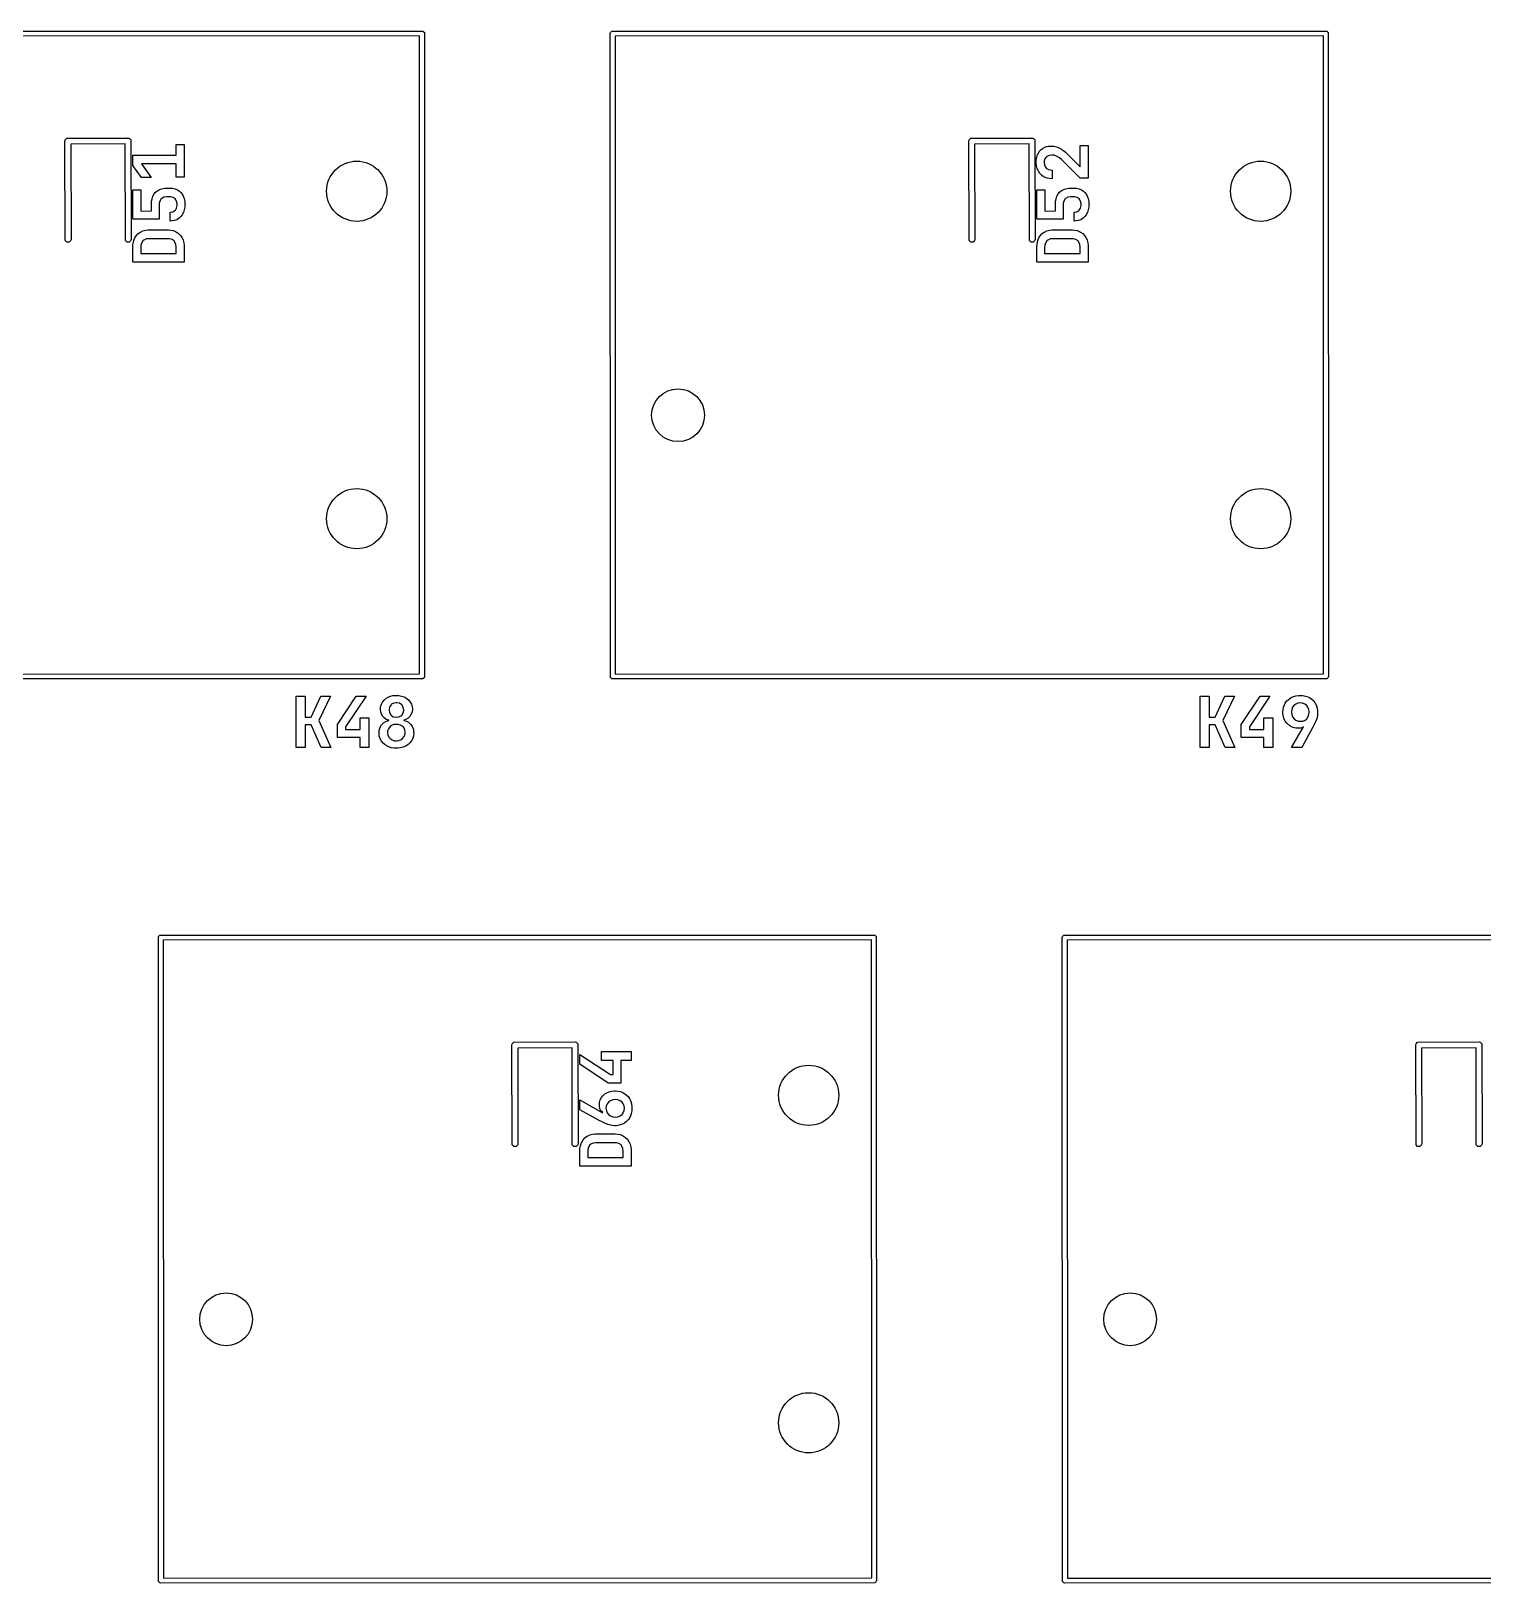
# Model space of a CAD drawing. Extents: x 0.7 to 11, y -6.1 to -1.6.
# Drawn here: x 5.103 to 6.241, y -5.065 to -3.848 of the extents above; entities that cross this region are included whole.
import ezdxf

# ---------------------------------------------------------------- set-up
doc = ezdxf.new("R2010")
doc.units = 0
doc.header["$MEASUREMENT"] = 0
doc.layers.add('BLACK', color=7, linetype='CONTINUOUS')

msp = doc.modelspace()

# ---------------------------------------------------------------- linework, layer by layer
at = {"layer": 'BLACK', "linetype": 'CONTINUOUS'}
for p, q in [((4.8496, -3.8486), (5.4094, -3.8484)), ((5.4075, -3.8522), (4.8522, -3.8524)), ((5.4076, -4.3524), (5.4075, -3.8522)), ((5.4094, -3.8484), (5.4102, -3.8486)), ((5.4102, -3.8486), (5.4113, -3.8496)), ((5.4113, -3.8496), (5.4114, -4.3543)), ((5.5571, -3.8504), (5.5572, -3.8496)), ((5.5572, -4.3551), (5.5571, -3.8504)), ((5.5572, -3.8496), (5.5583, -3.8486)), ((5.5583, -3.8486), (6.1181, -3.8484)), ((6.1161, -3.8522), (5.5609, -3.8524)), ((5.5609, -3.8524), (5.561, -4.3525)), ((6.1163, -4.3524), (6.1161, -3.8522)), ((6.1181, -3.8484), (6.1189, -3.8486)), ((6.1189, -3.8486), (6.1199, -3.8496)), ((6.1199, -3.8496), (6.1201, -4.3543)), ((5.1295, -3.9346), (5.1297, -3.9337)), ((5.1297, -4.0127), (5.1295, -3.9346)), ((5.1297, -3.9337), (5.131, -3.9325)), ((5.131, -3.9325), (5.1791, -3.9323)), ((5.1768, -3.9368), (5.1341, -3.937)), ((5.1341, -3.937), (5.1343, -4.0118)), ((5.177, -4.0127), (5.1768, -3.9368)), ((5.1791, -3.9323), (5.18, -3.9325)), ((5.18, -3.9325), (5.1813, -3.9337)), ((5.1813, -3.9337), (5.1815, -4.0118)), ((5.2168, -3.9457), (5.2168, -3.9373)), ((5.2168, -3.9373), (5.223, -3.9373)), ((5.223, -3.9373), (5.223, -3.9631)), ((5.8382, -3.9346), (5.8384, -3.9337)), ((5.8384, -4.0127), (5.8382, -3.9346)), ((5.8384, -3.9337), (5.8396, -3.9325)), ((5.8396, -3.9325), (5.8878, -3.9323)), ((5.8854, -3.9368), (5.8427, -3.937)), ((5.8427, -3.937), (5.8429, -4.0118)), ((5.8856, -4.0127), (5.8854, -3.9368)), ((5.8878, -3.9323), (5.8887, -3.9325)), ((5.8887, -3.9325), (5.89, -3.9337)), ((5.89, -3.9337), (5.8902, -4.0118)), ((5.8934, -3.9429), (5.8948, -3.9414)), ((5.8948, -3.9414), (5.8965, -3.9402)), ((5.8965, -3.9402), (5.8983, -3.9393)), ((5.8983, -3.9393), (5.9003, -3.9388)), ((5.9003, -3.9388), (5.9024, -3.9386)), ((5.9024, -3.9386), (5.9028, -3.9386)), ((5.9028, -3.9386), (5.9049, -3.9387)), ((5.9049, -3.9387), (5.9068, -3.9392)), ((5.9068, -3.9392), (5.9088, -3.9399)), ((5.9088, -3.9399), (5.909, -3.94)), ((5.909, -3.94), (5.9107, -3.941)), ((5.9107, -3.941), (5.9123, -3.9421)), ((5.9255, -3.955), (5.9255, -3.9381)), ((5.9255, -3.9381), (5.9317, -3.9381)), ((5.9317, -3.9381), (5.9317, -3.9637)), ((5.1828, -3.9539), (5.1828, -3.9457)), ((5.1828, -3.9457), (5.2168, -3.9457)), ((5.2168, -3.9526), (5.1895, -3.9526)), ((5.1895, -3.9526), (5.1972, -3.9632)), ((5.2168, -3.9631), (5.2168, -3.9526)), ((5.8909, -3.9512), (5.891, -3.9492)), ((5.8909, -3.9522), (5.8909, -3.9512)), ((5.8912, -3.9542), (5.8909, -3.9522)), ((5.891, -3.9492), (5.8914, -3.9472)), ((5.8914, -3.9472), (5.892, -3.9453)), ((5.892, -3.9453), (5.8924, -3.9446)), ((5.8924, -3.9446), (5.8934, -3.9429)), ((5.8976, -3.9488), (5.8971, -3.9508)), ((5.8971, -3.9508), (5.8971, -3.9514)), ((5.8971, -3.9514), (5.8974, -3.9534)), ((5.8974, -3.9534), (5.8983, -3.9552)), ((5.8988, -3.9472), (5.8976, -3.9488)), ((5.8993, -3.9467), (5.8988, -3.9472)), ((5.9011, -3.9459), (5.8993, -3.9467)), ((5.9031, -3.9456), (5.9011, -3.9459)), ((5.905, -3.9458), (5.9031, -3.9456)), ((5.9069, -3.9465), (5.905, -3.9458)), ((5.9075, -3.9468), (5.9069, -3.9465)), ((5.9091, -3.9478), (5.9075, -3.9468)), ((5.9107, -3.9492), (5.9091, -3.9478)), ((5.9255, -3.9637), (5.9107, -3.9492)), ((5.9123, -3.9421), (5.9139, -3.9435)), ((5.9139, -3.9435), (5.9154, -3.9449)), ((5.9154, -3.9449), (5.9255, -3.955)), ((5.1895, -3.9632), (5.1828, -3.9539)), ((5.1972, -3.9632), (5.1895, -3.9632)), ((5.223, -3.9631), (5.2168, -3.9631)), ((5.8916, -3.9561), (5.8912, -3.9542)), ((5.8925, -3.958), (5.8916, -3.9561)), ((5.8927, -3.9584), (5.8925, -3.958)), ((5.8938, -3.96), (5.8927, -3.9584)), ((5.8952, -3.9614), (5.8938, -3.96)), ((5.8968, -3.9626), (5.8952, -3.9614)), ((5.8976, -3.963), (5.8968, -3.9626)), ((5.8995, -3.9637), (5.8976, -3.963)), ((5.8983, -3.9552), (5.8988, -3.9558)), ((5.8988, -3.9558), (5.9006, -3.9569)), ((5.9014, -3.9641), (5.8995, -3.9637)), ((5.9006, -3.9569), (5.9025, -3.9573)), ((5.9034, -3.9643), (5.9014, -3.9641)), ((5.9025, -3.9573), (5.9034, -3.9574)), ((5.9034, -3.9574), (5.9034, -3.9643)), ((5.9317, -3.9637), (5.9255, -3.9637)), ((5.1828, -3.996), (5.1828, -3.973)), ((5.1828, -3.973), (5.189, -3.973)), ((5.189, -3.973), (5.189, -3.9895)), ((5.1979, -3.9799), (5.1985, -3.9779)), ((5.1985, -3.9779), (5.1995, -3.9761)), ((5.1995, -3.9761), (5.2005, -3.9748)), ((5.2005, -3.9748), (5.202, -3.9736)), ((5.202, -3.9736), (5.2037, -3.9726)), ((5.2037, -3.9726), (5.2056, -3.972)), ((5.2056, -3.972), (5.2078, -3.9716)), ((5.2078, -3.9716), (5.2092, -3.9716)), ((5.2092, -3.9716), (5.2118, -3.9716)), ((5.2118, -3.9716), (5.2138, -3.9717)), ((5.2138, -3.9717), (5.2159, -3.9721)), ((5.2159, -3.9721), (5.2178, -3.9729)), ((5.2178, -3.9729), (5.2194, -3.974)), ((5.2194, -3.974), (5.2204, -3.975)), ((5.2204, -3.975), (5.2217, -3.9766)), ((5.2217, -3.9766), (5.2226, -3.9785)), ((5.8915, -3.996), (5.8915, -3.973)), ((5.8915, -3.973), (5.8977, -3.973)), ((5.8977, -3.973), (5.8977, -3.9895)), ((5.9065, -3.9799), (5.9072, -3.9779)), ((5.9072, -3.9779), (5.9081, -3.9761)), ((5.9081, -3.9761), (5.9092, -3.9748)), ((5.9092, -3.9748), (5.9106, -3.9736)), ((5.9106, -3.9736), (5.9123, -3.9726)), ((5.9123, -3.9726), (5.9143, -3.972)), ((5.9143, -3.972), (5.9165, -3.9716)), ((5.9165, -3.9716), (5.9178, -3.9716)), ((5.9178, -3.9716), (5.9205, -3.9716)), ((5.9205, -3.9716), (5.9225, -3.9717)), ((5.9225, -3.9717), (5.9246, -3.9721)), ((5.9246, -3.9721), (5.9264, -3.9729)), ((5.9264, -3.9729), (5.9281, -3.974)), ((5.9281, -3.974), (5.9291, -3.975)), ((5.9291, -3.975), (5.9303, -3.9766)), ((5.9303, -3.9766), (5.9312, -3.9785)), ((5.189, -3.9895), (5.1974, -3.9894)), ((5.1974, -3.984), (5.1975, -3.9819)), ((5.1974, -3.9894), (5.1974, -3.984)), ((5.1975, -3.9819), (5.1979, -3.9799)), ((5.2039, -3.9817), (5.2035, -3.9836)), ((5.2035, -3.9836), (5.2035, -3.9843)), ((5.2035, -3.9843), (5.2035, -3.996)), ((5.205, -3.98), (5.2039, -3.9817)), ((5.2054, -3.9797), (5.205, -3.98)), ((5.2072, -3.9787), (5.2054, -3.9797)), ((5.2092, -3.9785), (5.2072, -3.9787)), ((5.2118, -3.9785), (5.2092, -3.9785)), ((5.2123, -3.9785), (5.2118, -3.9785)), ((5.212, -3.9905), (5.214, -3.9902)), ((5.2144, -3.9789), (5.2123, -3.9785)), ((5.214, -3.9902), (5.2158, -3.9891)), ((5.216, -3.98), (5.2144, -3.9789)), ((5.2158, -3.9891), (5.2161, -3.9888)), ((5.2166, -3.9807), (5.216, -3.98)), ((5.2161, -3.9888), (5.2171, -3.9872)), ((5.2173, -3.9825), (5.2166, -3.9807)), ((5.2171, -3.9872), (5.2175, -3.9853)), ((5.2176, -3.9844), (5.2173, -3.9825)), ((5.2175, -3.9853), (5.2176, -3.9844)), ((5.2231, -3.9885), (5.2225, -3.9906)), ((5.2226, -3.9785), (5.2232, -3.9806)), ((5.2235, -3.9866), (5.2231, -3.9885)), ((5.2232, -3.9806), (5.2235, -3.9826)), ((5.2235, -3.9826), (5.2236, -3.9844)), ((5.2236, -3.9844), (5.2235, -3.9866)), ((5.8977, -3.9895), (5.9061, -3.9894)), ((5.9061, -3.984), (5.9062, -3.9819)), ((5.9061, -3.9894), (5.9061, -3.984)), ((5.9062, -3.9819), (5.9065, -3.9799)), ((5.9126, -3.9817), (5.9122, -3.9836)), ((5.9122, -3.9836), (5.9122, -3.9843)), ((5.9122, -3.9843), (5.9122, -3.996)), ((5.9137, -3.98), (5.9126, -3.9817)), ((5.914, -3.9797), (5.9137, -3.98)), ((5.9158, -3.9787), (5.914, -3.9797)), ((5.9178, -3.9785), (5.9158, -3.9787)), ((5.9205, -3.9785), (5.9178, -3.9785)), ((5.921, -3.9785), (5.9205, -3.9785)), ((5.9207, -3.9905), (5.9227, -3.9902)), ((5.923, -3.9789), (5.921, -3.9785)), ((5.9227, -3.9902), (5.9244, -3.9891)), ((5.9247, -3.98), (5.923, -3.9789)), ((5.9244, -3.9891), (5.9247, -3.9888)), ((5.9252, -3.9807), (5.9247, -3.98)), ((5.9247, -3.9888), (5.9257, -3.9872)), ((5.926, -3.9825), (5.9252, -3.9807)), ((5.9257, -3.9872), (5.9262, -3.9853)), ((5.9262, -3.9844), (5.926, -3.9825)), ((5.9262, -3.9853), (5.9262, -3.9844)), ((5.9318, -3.9885), (5.9311, -3.9906)), ((5.9312, -3.9785), (5.9319, -3.9806)), ((5.9321, -3.9866), (5.9318, -3.9885)), ((5.9319, -3.9806), (5.9322, -3.9826)), ((5.9322, -3.9844), (5.9321, -3.9866)), ((5.9322, -3.9826), (5.9322, -3.9844)), ((5.2035, -3.996), (5.1828, -3.996)), ((5.212, -3.9974), (5.212, -3.9905)), ((5.2133, -3.9973), (5.212, -3.9974)), ((5.2154, -3.997), (5.2133, -3.9973)), ((5.2173, -3.9963), (5.2154, -3.997)), ((5.219, -3.9952), (5.2173, -3.9963)), ((5.2205, -3.9939), (5.219, -3.9952)), ((5.2215, -3.9925), (5.2205, -3.9939)), ((5.2225, -3.9906), (5.2215, -3.9925)), ((5.9122, -3.996), (5.8915, -3.996)), ((5.9207, -3.9974), (5.9207, -3.9905)), ((5.922, -3.9973), (5.9207, -3.9974)), ((5.9241, -3.997), (5.922, -3.9973)), ((5.926, -3.9963), (5.9241, -3.997)), ((5.9277, -3.9952), (5.926, -3.9963)), ((5.9291, -3.9939), (5.9277, -3.9952)), ((5.9302, -3.9925), (5.9291, -3.9939)), ((5.9311, -3.9906), (5.9302, -3.9925)), ((5.131, -4.014), (5.1297, -4.0127)), ((5.1328, -4.014), (5.131, -4.014)), ((5.1341, -4.0127), (5.1328, -4.014)), ((5.1343, -4.0118), (5.1341, -4.0127)), ((5.1782, -4.014), (5.177, -4.0127)), ((5.18, -4.014), (5.1782, -4.014)), ((5.1813, -4.0127), (5.18, -4.014)), ((5.1815, -4.0118), (5.1813, -4.0127)), ((5.1829, -4.0157), (5.1832, -4.0137)), ((5.1832, -4.0137), (5.1838, -4.0118)), ((5.1838, -4.0118), (5.1844, -4.0106)), ((5.1844, -4.0106), (5.1854, -4.0089)), ((5.1854, -4.0089), (5.1868, -4.0074)), ((5.1868, -4.0074), (5.1884, -4.0062)), ((5.1884, -4.0062), (5.1887, -4.006)), ((5.1887, -4.006), (5.1906, -4.0051)), ((5.1907, -4.013), (5.1896, -4.0146)), ((5.1906, -4.0051), (5.1926, -4.0045)), ((5.1915, -4.0123), (5.1907, -4.013)), ((5.1933, -4.0114), (5.1915, -4.0123)), ((5.1926, -4.0045), (5.1946, -4.0043)), ((5.1953, -4.0112), (5.1933, -4.0114)), ((5.1946, -4.0043), (5.1953, -4.0043)), ((5.1953, -4.0043), (5.2104, -4.0043)), ((5.2104, -4.0112), (5.1953, -4.0112)), ((5.2104, -4.0043), (5.2125, -4.0044)), ((5.2115, -4.0113), (5.2104, -4.0112)), ((5.2135, -4.0118), (5.2115, -4.0113)), ((5.2125, -4.0044), (5.2144, -4.0048)), ((5.2151, -4.013), (5.2135, -4.0118)), ((5.2144, -4.0048), (5.2163, -4.0056)), ((5.2158, -4.0138), (5.2151, -4.013)), ((5.2166, -4.0157), (5.2158, -4.0138)), ((5.2163, -4.0056), (5.2171, -4.006)), ((5.2171, -4.006), (5.2187, -4.0071)), ((5.2187, -4.0071), (5.2201, -4.0086)), ((5.2201, -4.0086), (5.2213, -4.0103)), ((5.2213, -4.0103), (5.2215, -4.0106)), ((5.2215, -4.0106), (5.2222, -4.0124)), ((5.2222, -4.0124), (5.2227, -4.0144)), ((5.2227, -4.0144), (5.223, -4.0165)), ((5.8396, -4.014), (5.8384, -4.0127)), ((5.8415, -4.014), (5.8396, -4.014)), ((5.8427, -4.0127), (5.8415, -4.014)), ((5.8429, -4.0118), (5.8427, -4.0127)), ((5.8869, -4.014), (5.8856, -4.0127)), ((5.8887, -4.014), (5.8869, -4.014)), ((5.89, -4.0127), (5.8887, -4.014)), ((5.8902, -4.0118), (5.89, -4.0127)), ((5.8916, -4.0157), (5.8919, -4.0137)), ((5.8919, -4.0137), (5.8925, -4.0118)), ((5.8925, -4.0118), (5.893, -4.0106)), ((5.893, -4.0106), (5.8941, -4.0089)), ((5.8941, -4.0089), (5.8954, -4.0074)), ((5.8954, -4.0074), (5.897, -4.0062)), ((5.897, -4.0062), (5.8974, -4.006)), ((5.8974, -4.006), (5.8992, -4.0051)), ((5.8994, -4.013), (5.8983, -4.0146)), ((5.8992, -4.0051), (5.9013, -4.0045)), ((5.9002, -4.0123), (5.8994, -4.013)), ((5.902, -4.0114), (5.9002, -4.0123)), ((5.9013, -4.0045), (5.9033, -4.0043)), ((5.904, -4.0112), (5.902, -4.0114)), ((5.9033, -4.0043), (5.904, -4.0043)), ((5.904, -4.0043), (5.9191, -4.0043)), ((5.9191, -4.0112), (5.904, -4.0112)), ((5.9191, -4.0043), (5.9211, -4.0044)), ((5.9201, -4.0113), (5.9191, -4.0112)), ((5.9221, -4.0118), (5.9201, -4.0113)), ((5.9211, -4.0044), (5.9231, -4.0048)), ((5.9238, -4.013), (5.9221, -4.0118)), ((5.9231, -4.0048), (5.925, -4.0056)), ((5.9244, -4.0138), (5.9238, -4.013)), ((5.9253, -4.0157), (5.9244, -4.0138)), ((5.925, -4.0056), (5.9257, -4.006)), ((5.9257, -4.006), (5.9274, -4.0071)), ((5.9274, -4.0071), (5.9288, -4.0086)), ((5.9288, -4.0086), (5.9299, -4.0103)), ((5.9299, -4.0103), (5.9301, -4.0106)), ((5.9301, -4.0106), (5.9309, -4.0124)), ((5.9309, -4.0124), (5.9314, -4.0144)), ((5.9314, -4.0144), (5.9317, -4.0165)), ((5.1828, -4.0177), (5.1829, -4.0157)), ((5.1828, -4.0297), (5.1828, -4.0177)), ((5.1891, -4.0165), (5.189, -4.0177)), ((5.189, -4.0177), (5.189, -4.0228)), ((5.189, -4.0228), (5.2168, -4.0228)), ((5.1896, -4.0146), (5.1891, -4.0165)), ((5.2168, -4.0177), (5.2166, -4.0157)), ((5.2168, -4.0228), (5.2168, -4.0177)), ((5.223, -4.0165), (5.223, -4.0177)), ((5.223, -4.0177), (5.223, -4.0297)), ((5.8915, -4.0177), (5.8916, -4.0157)), ((5.8915, -4.0297), (5.8915, -4.0177)), ((5.8977, -4.0165), (5.8976, -4.0177)), ((5.8976, -4.0177), (5.8976, -4.0228)), ((5.8976, -4.0228), (5.9255, -4.0228)), ((5.8983, -4.0146), (5.8977, -4.0165)), ((5.9255, -4.0177), (5.9253, -4.0157)), ((5.9255, -4.0228), (5.9255, -4.0177)), ((5.9317, -4.0165), (5.9317, -4.0177)), ((5.9317, -4.0177), (5.9317, -4.0297)), ((5.223, -4.0297), (5.1828, -4.0297)), ((5.9317, -4.0297), (5.8915, -4.0297)), ((4.8524, -4.3525), (5.4076, -4.3524)), ((5.4113, -4.3551), (5.4102, -4.3561)), ((5.4114, -4.3543), (5.4113, -4.3551)), ((5.5583, -4.3561), (5.5572, -4.3551)), ((5.561, -4.3525), (6.1163, -4.3524)), ((6.1199, -4.3551), (6.1189, -4.3561)), ((6.1201, -4.3543), (6.1199, -4.3551)), ((5.4102, -4.3561), (4.8504, -4.3563)), ((5.5591, -4.3563), (5.5583, -4.3561)), ((6.1189, -4.3561), (5.5591, -4.3563)), ((5.3109, -4.41), (5.3109, -4.3698)), ((5.3109, -4.3698), (5.3178, -4.3698)), ((5.3178, -4.3698), (5.3178, -4.3862)), ((5.3226, -4.3862), (5.3302, -4.3698)), ((5.3377, -4.3698), (5.3286, -4.389)), ((5.3302, -4.3698), (5.3377, -4.3698)), ((5.3431, -4.3921), (5.3579, -4.3698)), ((5.3656, -4.3698), (5.3496, -4.3939)), ((5.3579, -4.3698), (5.3656, -4.3698)), ((5.3769, -4.38), (5.377, -4.3781)), ((5.377, -4.3781), (5.3776, -4.3762)), ((5.3776, -4.3762), (5.3785, -4.3744)), ((5.3785, -4.3744), (5.3797, -4.3729)), ((5.3797, -4.3729), (5.3812, -4.3716)), ((5.3812, -4.3716), (5.3829, -4.3706)), ((5.3829, -4.3706), (5.3847, -4.3699)), ((5.384, -4.3782), (5.3836, -4.3802)), ((5.3852, -4.3765), (5.384, -4.3782)), ((5.3847, -4.3699), (5.3867, -4.3694)), ((5.3856, -4.3762), (5.3852, -4.3765)), ((5.3874, -4.3752), (5.3856, -4.3762)), ((5.3867, -4.3694), (5.3887, -4.3693)), ((5.3893, -4.375), (5.3874, -4.3752)), ((5.3887, -4.3693), (5.3894, -4.3692)), ((5.3898, -4.375), (5.3893, -4.375)), ((5.3894, -4.3692), (5.3914, -4.3694)), ((5.3918, -4.3754), (5.3898, -4.375)), ((5.3914, -4.3694), (5.3935, -4.3697)), ((5.3936, -4.3765), (5.3918, -4.3754)), ((5.3935, -4.3697), (5.3954, -4.3704)), ((5.3938, -4.3768), (5.3936, -4.3765)), ((5.3948, -4.3786), (5.3938, -4.3768)), ((5.3952, -4.3806), (5.3948, -4.3786)), ((5.3954, -4.3704), (5.3959, -4.3706)), ((5.3959, -4.3706), (5.3977, -4.3717)), ((5.3977, -4.3717), (5.3992, -4.373)), ((5.3992, -4.373), (5.4003, -4.3744)), ((5.4003, -4.3744), (5.4012, -4.3762)), ((5.4012, -4.3762), (5.4017, -4.3781)), ((5.4017, -4.3781), (5.4019, -4.38)), ((6.0196, -4.41), (6.0196, -4.3698)), ((6.0196, -4.3698), (6.0265, -4.3698)), ((6.0265, -4.3698), (6.0265, -4.3862)), ((6.0312, -4.3862), (6.0389, -4.3698)), ((6.0463, -4.3698), (6.0373, -4.389)), ((6.0389, -4.3698), (6.0463, -4.3698)), ((6.0517, -4.3921), (6.0666, -4.3698)), ((6.0742, -4.3698), (6.0583, -4.3939)), ((6.0666, -4.3698), (6.0742, -4.3698)), ((6.0845, -4.3804), (6.0849, -4.3784)), ((6.0849, -4.3784), (6.0855, -4.3766)), ((6.0855, -4.3766), (6.0861, -4.3754)), ((6.0861, -4.3754), (6.0873, -4.3737)), ((6.0873, -4.3737), (6.0887, -4.3723)), ((6.0887, -4.3723), (6.0905, -4.3711)), ((6.0905, -4.3711), (6.0908, -4.3709)), ((6.0908, -4.3709), (6.0926, -4.3701)), ((6.092, -4.3785), (6.0914, -4.3803)), ((6.0929, -4.3772), (6.092, -4.3785)), ((6.0926, -4.3701), (6.0946, -4.3696)), ((6.0944, -4.376), (6.0929, -4.3772)), ((6.0961, -4.3753), (6.0944, -4.376)), ((6.0946, -4.3696), (6.0967, -4.3693)), ((6.098, -4.3751), (6.0961, -4.3753)), ((6.0967, -4.3693), (6.098, -4.3692)), ((6.098, -4.3692), (6.1, -4.3694)), ((6.0997, -4.3753), (6.098, -4.3751)), ((6.1016, -4.376), (6.0997, -4.3753)), ((6.1, -4.3694), (6.1021, -4.3697)), ((6.1028, -4.3769), (6.1016, -4.376)), ((6.1021, -4.3697), (6.104, -4.3703)), ((6.104, -4.3785), (6.1028, -4.3769)), ((6.104, -4.3703), (6.1052, -4.3709)), ((6.1047, -4.3803), (6.104, -4.3785)), ((6.1052, -4.3709), (6.107, -4.3721)), ((6.107, -4.3721), (6.1085, -4.3735)), ((6.1085, -4.3735), (6.1097, -4.3752)), ((6.1097, -4.3752), (6.1099, -4.3756)), ((6.1099, -4.3756), (6.1108, -4.3773)), ((6.1108, -4.3773), (6.1113, -4.3792)), ((6.1113, -4.3792), (6.1116, -4.3813)), ((5.3178, -4.3862), (5.3226, -4.3862)), ((5.3286, -4.389), (5.3381, -4.41)), ((5.3609, -4.396), (5.3609, -4.3869)), ((5.3609, -4.3869), (5.3678, -4.3869)), ((5.3678, -4.3869), (5.3678, -4.41)), ((5.3769, -4.3806), (5.3769, -4.38)), ((5.3771, -4.382), (5.3769, -4.3806)), ((5.3777, -4.3839), (5.3771, -4.382)), ((5.3787, -4.3857), (5.3777, -4.3839)), ((5.3777, -4.3924), (5.3791, -4.3909)), ((5.3798, -4.3869), (5.3787, -4.3857)), ((5.3791, -4.3909), (5.3794, -4.3907)), ((5.3794, -4.3907), (5.381, -4.3896)), ((5.3815, -4.388), (5.3798, -4.3869)), ((5.381, -4.3896), (5.3829, -4.3889)), ((5.3834, -4.3886), (5.3815, -4.388)), ((5.3829, -4.3889), (5.3834, -4.3888)), ((5.3834, -4.3888), (5.3834, -4.3886)), ((5.3836, -4.3802), (5.3836, -4.3806)), ((5.3836, -4.3806), (5.3839, -4.3826)), ((5.3839, -4.3826), (5.3849, -4.3844)), ((5.3849, -4.3844), (5.3852, -4.3847)), ((5.3852, -4.3847), (5.3869, -4.3859)), ((5.3869, -4.3859), (5.3889, -4.3863)), ((5.3889, -4.3863), (5.3893, -4.3863)), ((5.3893, -4.3863), (5.3913, -4.386)), ((5.3913, -4.386), (5.393, -4.3852)), ((5.393, -4.3852), (5.3936, -4.3847)), ((5.3936, -4.3847), (5.3947, -4.383)), ((5.3947, -4.383), (5.3951, -4.3811)), ((5.3951, -4.3811), (5.3952, -4.3806)), ((5.3968, -4.3882), (5.3953, -4.3886)), ((5.3953, -4.3886), (5.3953, -4.3888)), ((5.3953, -4.3888), (5.3972, -4.3894)), ((5.3986, -4.3871), (5.3968, -4.3882)), ((5.3972, -4.3894), (5.3989, -4.3903)), ((5.4, -4.3857), (5.3986, -4.3871)), ((5.3989, -4.3903), (5.3993, -4.3907)), ((5.3993, -4.3907), (5.4007, -4.3921)), ((5.4011, -4.3839), (5.4, -4.3857)), ((5.4017, -4.382), (5.4011, -4.3839)), ((5.4019, -4.38), (5.4017, -4.382)), ((6.0265, -4.3862), (6.0312, -4.3862)), ((6.0373, -4.389), (6.0467, -4.41)), ((6.0695, -4.396), (6.0695, -4.3869)), ((6.0695, -4.3869), (6.0764, -4.3869)), ((6.0764, -4.3869), (6.0764, -4.41)), ((6.0844, -4.3823), (6.0845, -4.3804)), ((6.0844, -4.3824), (6.0844, -4.3823)), ((6.0844, -4.3831), (6.0844, -4.3824)), ((6.0846, -4.385), (6.0844, -4.3831)), ((6.0852, -4.3871), (6.0846, -4.385)), ((6.086, -4.3889), (6.0852, -4.3871)), ((6.0862, -4.3893), (6.086, -4.3889)), ((6.0874, -4.3909), (6.0862, -4.3893)), ((6.0887, -4.3923), (6.0874, -4.3909)), ((6.0914, -4.3803), (6.0912, -4.3823)), ((6.0912, -4.3823), (6.0914, -4.3842)), ((6.0914, -4.3842), (6.092, -4.3861)), ((6.092, -4.3861), (6.0932, -4.3877)), ((6.0932, -4.3877), (6.0944, -4.3886)), ((6.0944, -4.3886), (6.0963, -4.3893)), ((6.0963, -4.3893), (6.098, -4.3895)), ((6.098, -4.3895), (6.1, -4.3893)), ((6.1, -4.3893), (6.1018, -4.3885)), ((6.1018, -4.3885), (6.103, -4.3875)), ((6.103, -4.3875), (6.1041, -4.3858)), ((6.1041, -4.3858), (6.1047, -4.384)), ((6.1049, -4.3823), (6.1047, -4.3803)), ((6.1047, -4.384), (6.1049, -4.3823)), ((6.1099, -4.3899), (6.109, -4.3919)), ((6.1106, -4.388), (6.1099, -4.3899)), ((6.1111, -4.3865), (6.1106, -4.388)), ((6.1115, -4.3846), (6.1111, -4.3865)), ((6.1116, -4.3826), (6.1115, -4.3846)), ((6.1116, -4.3813), (6.1116, -4.3826)), ((5.3225, -4.3922), (5.3178, -4.3922)), ((5.3178, -4.3922), (5.3178, -4.41)), ((5.3304, -4.41), (5.3225, -4.3922)), ((5.3431, -4.4021), (5.3431, -4.3921)), ((5.3609, -4.4021), (5.3431, -4.4021)), ((5.3496, -4.3939), (5.3496, -4.396)), ((5.3496, -4.396), (5.3609, -4.396)), ((5.3609, -4.41), (5.3609, -4.4021)), ((5.3758, -4.3983), (5.3759, -4.3967)), ((5.3758, -4.3987), (5.3758, -4.3983)), ((5.3758, -4.3991), (5.3758, -4.3987)), ((5.376, -4.4012), (5.3758, -4.3991)), ((5.3759, -4.3967), (5.3764, -4.3948)), ((5.3766, -4.4031), (5.376, -4.4012)), ((5.3764, -4.3948), (5.3767, -4.3941)), ((5.3775, -4.4049), (5.3766, -4.4031)), ((5.3767, -4.3941), (5.3777, -4.3924)), ((5.3825, -4.3971), (5.3824, -4.3983)), ((5.3824, -4.3983), (5.3827, -4.4003)), ((5.3831, -4.3953), (5.3825, -4.3971)), ((5.3827, -4.4003), (5.3836, -4.4021)), ((5.3844, -4.3937), (5.3831, -4.3953)), ((5.3836, -4.4021), (5.3844, -4.403)), ((5.3856, -4.3928), (5.3844, -4.3937)), ((5.3844, -4.403), (5.386, -4.4041)), ((5.3874, -4.3921), (5.3856, -4.3928)), ((5.3894, -4.3919), (5.3874, -4.3921)), ((5.3908, -4.392), (5.3894, -4.3919)), ((5.3927, -4.3926), (5.3908, -4.392)), ((5.3913, -4.4046), (5.3932, -4.4038)), ((5.3943, -4.3936), (5.3927, -4.3926)), ((5.3932, -4.4038), (5.3943, -4.403)), ((5.3951, -4.3945), (5.3943, -4.3936)), ((5.3943, -4.403), (5.3956, -4.4014)), ((5.396, -4.3963), (5.3951, -4.3945)), ((5.3956, -4.4014), (5.3962, -4.3994)), ((5.3963, -4.3983), (5.396, -4.3963)), ((5.3962, -4.3994), (5.3963, -4.3983)), ((5.4007, -4.3921), (5.4018, -4.3937)), ((5.4023, -4.4027), (5.4015, -4.4045)), ((5.4018, -4.3937), (5.402, -4.3941)), ((5.402, -4.3941), (5.4027, -4.396)), ((5.4028, -4.4008), (5.4023, -4.4027)), ((5.4027, -4.396), (5.4029, -4.3981)), ((5.403, -4.3987), (5.4028, -4.4008)), ((5.4029, -4.3981), (5.403, -4.3987)), ((6.0312, -4.3922), (6.0265, -4.3922)), ((6.0265, -4.3922), (6.0265, -4.41)), ((6.0391, -4.41), (6.0312, -4.3922)), ((6.0517, -4.4021), (6.0517, -4.3921)), ((6.0695, -4.4021), (6.0517, -4.4021)), ((6.0583, -4.3939), (6.0583, -4.396)), ((6.0583, -4.396), (6.0695, -4.396)), ((6.0695, -4.41), (6.0695, -4.4021)), ((6.0903, -4.3934), (6.0887, -4.3923)), ((6.0907, -4.3936), (6.0903, -4.3934)), ((6.0925, -4.3944), (6.0907, -4.3936)), ((6.0911, -4.41), (6.1005, -4.3938)), ((6.0944, -4.3948), (6.0925, -4.3944)), ((6.0964, -4.395), (6.0944, -4.3948)), ((6.0965, -4.395), (6.0964, -4.395)), ((6.0985, -4.3948), (6.0965, -4.395)), ((6.0998, -4.3943), (6.0985, -4.3948)), ((6.1078, -4.3942), (6.0991, -4.41)), ((6.1005, -4.3938), (6.0998, -4.3943)), ((6.1081, -4.3936), (6.1078, -4.3942)), ((6.109, -4.3919), (6.1081, -4.3936)), ((5.3178, -4.41), (5.3109, -4.41)), ((5.3381, -4.41), (5.3304, -4.41)), ((5.3678, -4.41), (5.3609, -4.41)), ((5.3777, -4.4052), (5.3775, -4.4049)), ((5.379, -4.4067), (5.3777, -4.4052)), ((5.3805, -4.408), (5.379, -4.4067)), ((5.3823, -4.4091), (5.3805, -4.408)), ((5.3834, -4.4096), (5.3823, -4.4091)), ((5.3853, -4.4102), (5.3834, -4.4096)), ((5.3874, -4.4105), (5.3853, -4.4102)), ((5.386, -4.4041), (5.3879, -4.4047)), ((5.3893, -4.4106), (5.3874, -4.4105)), ((5.3879, -4.4047), (5.3894, -4.4048)), ((5.3906, -4.4106), (5.3893, -4.4106)), ((5.3894, -4.4048), (5.3913, -4.4046)), ((5.3927, -4.4103), (5.3906, -4.4106)), ((5.3947, -4.4098), (5.3927, -4.4103)), ((5.3965, -4.4091), (5.3947, -4.4098)), ((5.3969, -4.4089), (5.3965, -4.4091)), ((5.3986, -4.4078), (5.3969, -4.4089)), ((5.4, -4.4064), (5.3986, -4.4078)), ((5.4012, -4.4049), (5.4, -4.4064)), ((5.4015, -4.4045), (5.4012, -4.4049)), ((6.0265, -4.41), (6.0196, -4.41)), ((6.0467, -4.41), (6.0391, -4.41)), ((6.0764, -4.41), (6.0695, -4.41)), ((6.0991, -4.41), (6.0911, -4.41)), ((5.2028, -4.5591), (5.2029, -4.5583)), ((5.2029, -5.0637), (5.2028, -4.5591)), ((5.2029, -4.5583), (5.204, -4.5572)), ((5.204, -4.5572), (5.7638, -4.5571)), ((5.7618, -4.5609), (5.2065, -4.561)), ((5.2065, -4.561), (5.2067, -5.0612)), ((5.762, -5.061), (5.7618, -4.5609)), ((5.7638, -4.5571), (5.7645, -4.5572)), ((5.7645, -4.5572), (5.7656, -4.5583)), ((5.7656, -4.5583), (5.7657, -5.063)), ((5.9114, -4.5591), (5.9116, -4.5583)), ((5.9116, -5.0637), (5.9114, -4.5591)), ((5.9116, -4.5583), (5.9126, -4.5572)), ((5.9126, -4.5572), (6.4724, -4.5571)), ((6.4705, -4.5609), (5.9152, -4.561)), ((5.9152, -4.561), (5.9154, -5.0612)), ((5.4799, -4.6433), (5.4801, -4.6424)), ((5.4801, -4.7214), (5.4799, -4.6433)), ((5.4801, -4.6424), (5.4814, -4.6411)), ((5.4814, -4.6411), (5.5295, -4.6409)), ((5.5272, -4.6455), (5.4845, -4.6457)), ((5.4845, -4.6457), (5.4846, -4.7205)), ((5.5273, -4.7214), (5.5272, -4.6455)), ((5.5295, -4.6409), (5.5304, -4.6411)), ((5.5304, -4.6411), (5.5317, -4.6424)), ((5.5317, -4.6424), (5.5319, -4.7205)), ((6.1886, -4.6433), (6.1888, -4.6424)), ((6.1888, -4.7214), (6.1886, -4.6433)), ((6.1888, -4.6424), (6.19, -4.6411)), ((6.19, -4.6411), (6.2382, -4.6409)), ((6.2358, -4.6455), (6.1931, -4.6457)), ((6.1931, -4.6457), (6.1933, -4.7205)), ((6.236, -4.7214), (6.2358, -4.6455)), ((6.2382, -4.6409), (6.2391, -4.6411)), ((6.2391, -4.6411), (6.2404, -4.6424)), ((6.2404, -4.6424), (6.2406, -4.7205)), ((5.5332, -4.6583), (5.5332, -4.6506)), ((5.5332, -4.6506), (5.5573, -4.6665)), ((5.5555, -4.6731), (5.5332, -4.6583)), ((5.5503, -4.6553), (5.5503, -4.6484)), ((5.5503, -4.6484), (5.5734, -4.6484)), ((5.5594, -4.6553), (5.5503, -4.6553)), ((5.5594, -4.6665), (5.5594, -4.6553)), ((5.5734, -4.6553), (5.5654, -4.6553)), ((5.5654, -4.6553), (5.5654, -4.6731)), ((5.5734, -4.6484), (5.5734, -4.6553)), ((5.5573, -4.6665), (5.5594, -4.6665)), ((5.5501, -4.6845), (5.5513, -4.683)), ((5.5513, -4.683), (5.5528, -4.6816)), ((5.5528, -4.6816), (5.5544, -4.6807)), ((5.5544, -4.6807), (5.5562, -4.6799)), ((5.5654, -4.6731), (5.5555, -4.6731)), ((5.5562, -4.6799), (5.5582, -4.6795)), ((5.5582, -4.6795), (5.5602, -4.6793)), ((5.5602, -4.6793), (5.5608, -4.6793)), ((5.5608, -4.6793), (5.563, -4.6794)), ((5.563, -4.6794), (5.565, -4.6798)), ((5.565, -4.6798), (5.5668, -4.6805)), ((5.5668, -4.6805), (5.5678, -4.681)), ((5.5678, -4.681), (5.5695, -4.6822)), ((5.5695, -4.6822), (5.571, -4.6836)), ((5.571, -4.6836), (5.5721, -4.6853)), ((5.5332, -4.694), (5.5332, -4.6862)), ((5.5332, -4.6862), (5.5509, -4.6965)), ((5.549, -4.7027), (5.5332, -4.694)), ((5.5486, -4.6904), (5.5487, -4.6884)), ((5.5487, -4.692), (5.5486, -4.6904)), ((5.5487, -4.6884), (5.5492, -4.6863)), ((5.5489, -4.6929), (5.5487, -4.692)), ((5.5492, -4.6939), (5.5489, -4.6929)), ((5.5492, -4.6863), (5.5501, -4.6845)), ((5.5497, -4.6949), (5.5492, -4.6939)), ((5.5511, -4.6963), (5.5497, -4.6949)), ((5.5539, -4.6912), (5.5537, -4.6929)), ((5.5537, -4.6929), (5.554, -4.6948)), ((5.5546, -4.6893), (5.5539, -4.6912)), ((5.554, -4.6948), (5.5546, -4.6965)), ((5.5556, -4.6881), (5.5546, -4.6893)), ((5.5572, -4.6869), (5.5556, -4.6881)), ((5.559, -4.6862), (5.5572, -4.6869)), ((5.561, -4.686), (5.559, -4.6862)), ((5.5629, -4.6862), (5.561, -4.686)), ((5.5647, -4.6869), (5.5629, -4.6862)), ((5.566, -4.6878), (5.5647, -4.6869)), ((5.5672, -4.6893), (5.566, -4.6878)), ((5.5679, -4.6909), (5.5672, -4.6893)), ((5.5672, -4.6965), (5.5679, -4.6946)), ((5.5681, -4.6929), (5.5679, -4.6909)), ((5.5679, -4.6946), (5.5681, -4.6929)), ((5.5721, -4.6853), (5.5724, -4.6857)), ((5.5724, -4.6857), (5.5731, -4.6875)), ((5.5731, -4.6875), (5.5737, -4.6895)), ((5.5739, -4.6949), (5.5735, -4.697)), ((5.5737, -4.6895), (5.5739, -4.6916)), ((5.5739, -4.6916), (5.574, -4.6929)), ((5.574, -4.6929), (5.5739, -4.6949)), ((5.5496, -4.703), (5.549, -4.7027)), ((5.5514, -4.7039), (5.5496, -4.703)), ((5.5509, -4.6965), (5.5511, -4.6963)), ((5.5533, -4.7048), (5.5514, -4.7039)), ((5.5552, -4.7055), (5.5533, -4.7048)), ((5.5546, -4.6965), (5.5559, -4.698)), ((5.5567, -4.7059), (5.5552, -4.7055)), ((5.5559, -4.698), (5.5572, -4.6989)), ((5.5586, -4.7064), (5.5567, -4.7059)), ((5.5572, -4.6989), (5.559, -4.6996)), ((5.5606, -4.7065), (5.5586, -4.7064)), ((5.559, -4.6996), (5.561, -4.6998)), ((5.5619, -4.7065), (5.5606, -4.7065)), ((5.561, -4.6998), (5.563, -4.6995)), ((5.564, -4.7062), (5.5619, -4.7065)), ((5.563, -4.6995), (5.5647, -4.6989)), ((5.5659, -4.7057), (5.564, -4.7062)), ((5.5647, -4.6989), (5.5663, -4.6977)), ((5.5677, -4.7048), (5.5659, -4.7057)), ((5.5663, -4.6977), (5.5672, -4.6965)), ((5.5682, -4.7045), (5.5677, -4.7048)), ((5.5699, -4.7032), (5.5682, -4.7045)), ((5.5713, -4.7017), (5.5699, -4.7032)), ((5.5723, -4.7001), (5.5713, -4.7017)), ((5.5729, -4.6989), (5.5723, -4.7001)), ((5.5735, -4.697), (5.5729, -4.6989)), ((5.5342, -4.7205), (5.5348, -4.7193)), ((5.5348, -4.7193), (5.5358, -4.7176)), ((5.5358, -4.7176), (5.5372, -4.7161)), ((5.5372, -4.7161), (5.5388, -4.7148)), ((5.5388, -4.7148), (5.5391, -4.7146)), ((5.5391, -4.7146), (5.541, -4.7138)), ((5.541, -4.7138), (5.543, -4.7132)), ((5.5437, -4.7201), (5.5419, -4.7209)), ((5.543, -4.7132), (5.545, -4.713)), ((5.5457, -4.7199), (5.5437, -4.7201)), ((5.545, -4.713), (5.5457, -4.713)), ((5.5457, -4.713), (5.5608, -4.713)), ((5.5608, -4.7199), (5.5457, -4.7199)), ((5.5608, -4.713), (5.5629, -4.7131)), ((5.5619, -4.7199), (5.5608, -4.7199)), ((5.5639, -4.7205), (5.5619, -4.7199)), ((5.5629, -4.7131), (5.5648, -4.7135)), ((5.5648, -4.7135), (5.5667, -4.7142)), ((5.5667, -4.7142), (5.5675, -4.7146)), ((5.5675, -4.7146), (5.5691, -4.7158)), ((5.5691, -4.7158), (5.5705, -4.7172)), ((5.5705, -4.7172), (5.5717, -4.7189)), ((5.5717, -4.7189), (5.5719, -4.7193)), ((5.5719, -4.7193), (5.5726, -4.7211)), ((5.4814, -4.7227), (5.4801, -4.7214)), ((5.4832, -4.7227), (5.4814, -4.7227)), ((5.4845, -4.7214), (5.4832, -4.7227)), ((5.4846, -4.7205), (5.4845, -4.7214)), ((5.5286, -4.7227), (5.5273, -4.7214)), ((5.5304, -4.7227), (5.5286, -4.7227)), ((5.5317, -4.7214), (5.5304, -4.7227)), ((5.5319, -4.7205), (5.5317, -4.7214)), ((5.5332, -4.7264), (5.5333, -4.7244)), ((5.5332, -4.7383), (5.5332, -4.7264)), ((5.5333, -4.7244), (5.5336, -4.7223)), ((5.5336, -4.7223), (5.5342, -4.7205)), ((5.5395, -4.7251), (5.5394, -4.7264)), ((5.5394, -4.7264), (5.5394, -4.7314)), ((5.5394, -4.7314), (5.5672, -4.7314)), ((5.54, -4.7233), (5.5395, -4.7251)), ((5.5411, -4.7216), (5.54, -4.7233)), ((5.5419, -4.7209), (5.5411, -4.7216)), ((5.5655, -4.7216), (5.5639, -4.7205)), ((5.5662, -4.7225), (5.5655, -4.7216)), ((5.567, -4.7243), (5.5662, -4.7225)), ((5.5672, -4.7264), (5.567, -4.7243)), ((5.5672, -4.7314), (5.5672, -4.7264)), ((5.5726, -4.7211), (5.5731, -4.723)), ((5.5731, -4.723), (5.5734, -4.7251)), ((5.5734, -4.7251), (5.5734, -4.7264)), ((5.5734, -4.7264), (5.5734, -4.7383)), ((6.19, -4.7227), (6.1888, -4.7214)), ((6.1918, -4.7227), (6.19, -4.7227)), ((6.1931, -4.7214), (6.1918, -4.7227)), ((6.1933, -4.7205), (6.1931, -4.7214)), ((6.2373, -4.7227), (6.236, -4.7214)), ((6.2391, -4.7227), (6.2373, -4.7227)), ((6.2404, -4.7214), (6.2391, -4.7227)), ((6.2406, -4.7205), (6.2404, -4.7214)), ((5.5734, -4.7383), (5.5332, -4.7383)), ((5.204, -5.0648), (5.2029, -5.0637)), ((5.2047, -5.065), (5.204, -5.0648)), ((5.7645, -5.0648), (5.2047, -5.065)), ((5.2067, -5.0612), (5.762, -5.061)), ((5.7656, -5.0637), (5.7645, -5.0648)), ((5.7657, -5.063), (5.7656, -5.0637)), ((5.9126, -5.0648), (5.9116, -5.0637)), ((5.9134, -5.065), (5.9126, -5.0648)), ((6.4732, -5.0648), (5.9134, -5.065)), ((5.9154, -5.0612), (6.4706, -5.061))]:
    msp.add_line(p, q, dxfattribs=at)
at = {"layer": 'BLACK'}
for centre, radius in [((5.3583, -3.974), 0.0236), ((6.0669, -3.974), 0.0236), ((5.6102, -4.1496), 0.0207), ((5.3583, -4.2307), 0.0236), ((6.0669, -4.2307), 0.0236), ((5.7126, -4.6827), 0.0236), ((5.2559, -4.8583), 0.0207), ((5.9646, -4.8583), 0.0207), ((5.7126, -4.9394), 0.0236)]:
    msp.add_circle(centre, radius, dxfattribs=at)

doc.saveas('drawing.dxf')
